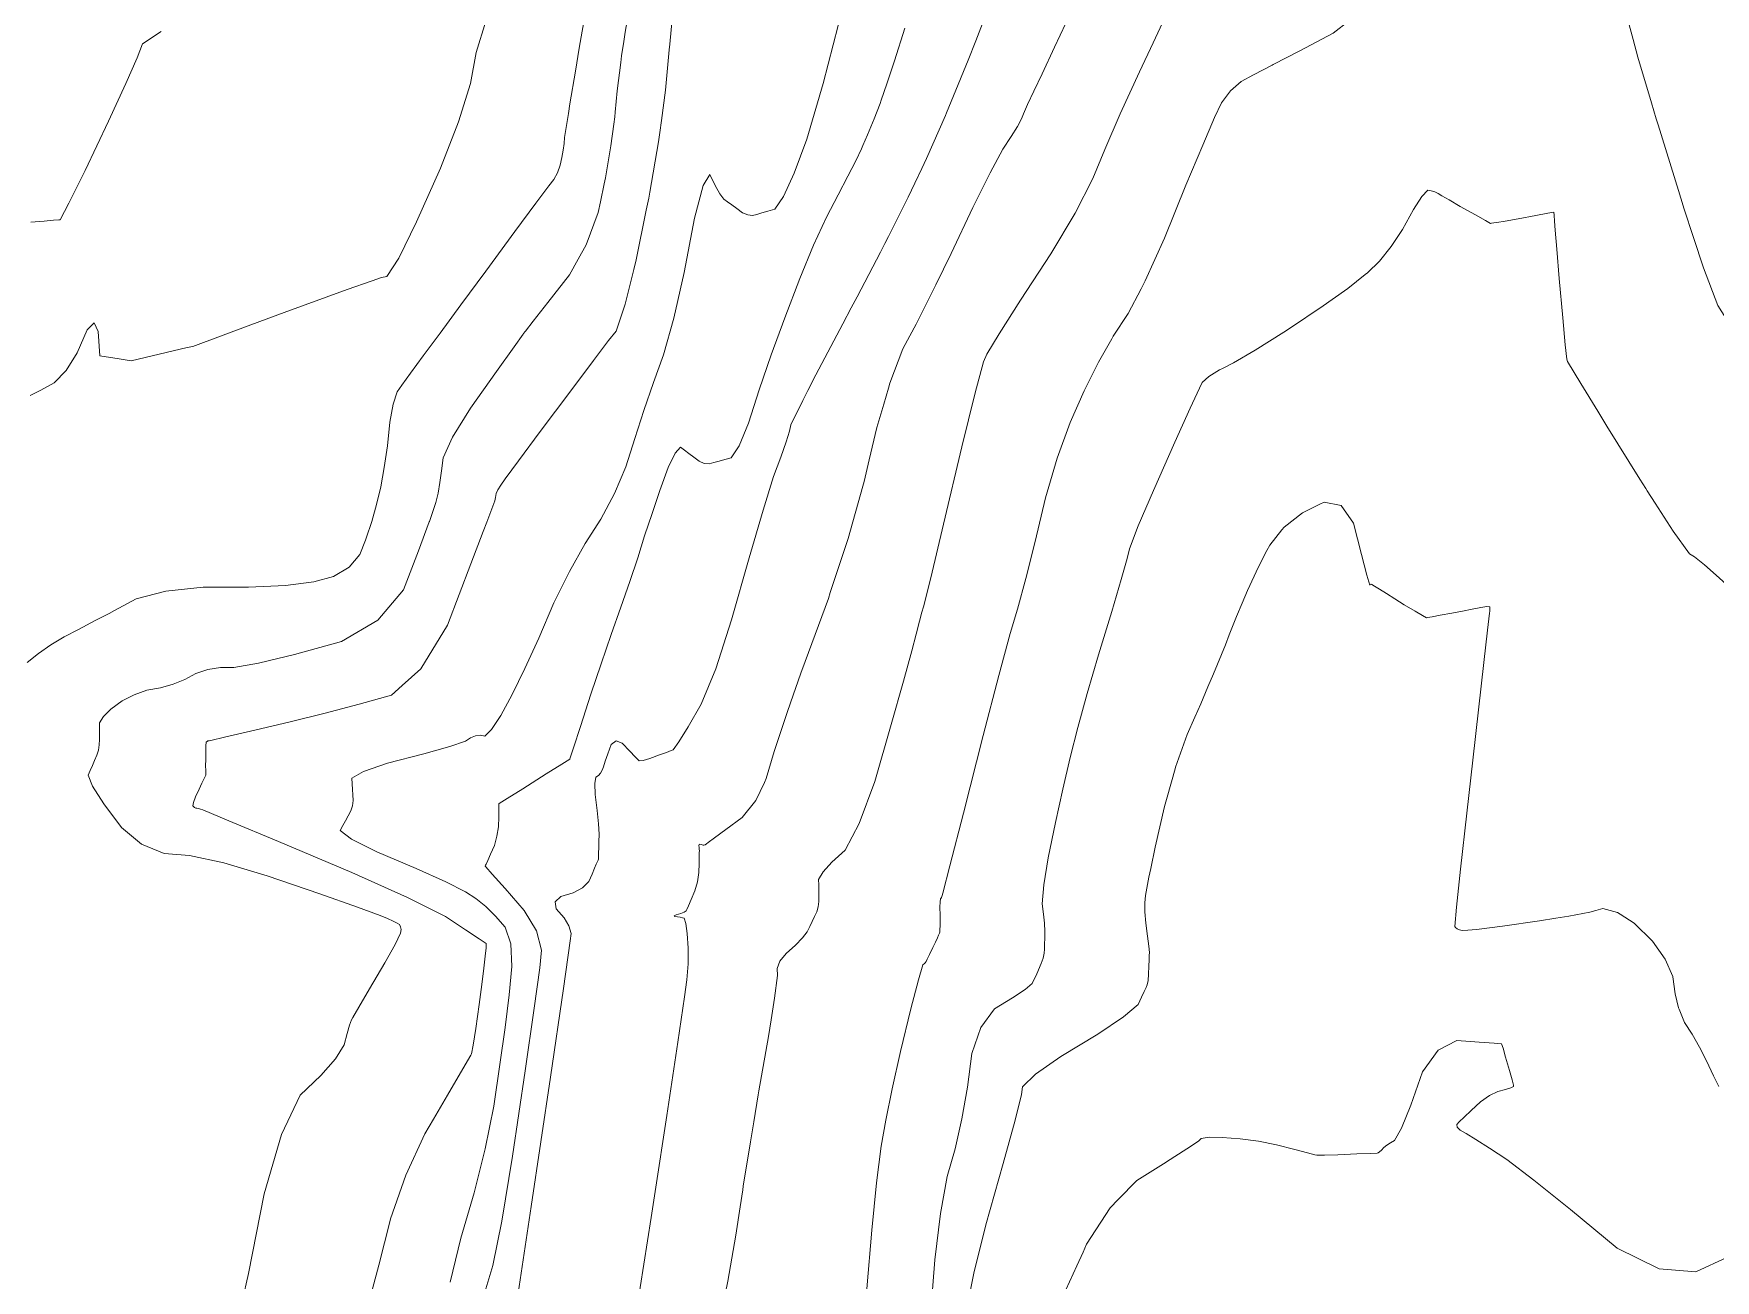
# Model space of a CAD drawing. Header units: inches. Extents: x 1337389 to 1347141, y 407035 to 414577.
# Drawn here: x 1337965 to 1338532, y 408118 to 408538 of the extents above; entities that cross this region are included whole.
import ezdxf

# ---------------------------------------------------------------- set-up
doc = ezdxf.new("R2010")
doc.units = ezdxf.units.IN
doc.header["$MEASUREMENT"] = 0
doc.layers.add('Topo', color=7, linetype='Continuous', lineweight=15, true_color=0x459900)

msp = doc.modelspace()

# ---------------------------------------------------------------- linework, layer by layer
at = {"layer": 'Topo'}
for p, q in [((1338163.415, 408530.392, 1090), (1338164.118, 408535.1759, 1090)), ((1338179.457, 408532.364, 1085), (1338179.015, 408527.5248, 1085)), ((1338176.821, 408508.5839, 1085), (1338176.2648, 408504.52, 1085)), ((1338519.1659, 408484.999, 1055), (1338512.321, 408507.125, 1055)), ((1338262.1058, 408487.5231, 1070), (1338264.4401, 408492.426, 1070)), ((1338156.263, 408481.247, 1090), (1338157.5028, 408487.2919, 1090)), ((1338524.273, 408469.2181, 1055), (1338521.003, 408479.1161, 1055)), ((1338237.9021, 408440.1701, 1070), (1338240.7319, 408445.485, 1070)), ((1338391.2299, 408440.626, 1050), (1338396.5991, 408444.192, 1050)), ((1338225.5281, 408416.595, 1070), (1338226.1011, 408417.7011, 1070)), ((1338226.1011, 408417.7011, 1070), (1338228.802, 408422.918, 1070)), ((1338253.2218, 408418.4929, 1065), (1338251.6491, 408413.088, 1065)), ((1338508.6559, 408383.8961, 1050), (1338511.3229, 408379.762, 1050)), ((1338237.758, 408362.1909, 1065), (1338233.6599, 408349.708, 1065)), ((1338223.782, 408322.4949, 1065), (1338220.2399, 408312.4879, 1065)), ((1338207.9, 408171.485, 1060), (1338209.418, 408180.5582, 1060)), ((1338316.617, 408122.9519, 1040), (1338318.731, 408127.578, 1040))]:
    msp.add_line(p, q, dxfattribs=at)
for points, elevation in [([(1338079.4529, 408454.6629), (1338082.5338, 408455.7371), (1338084.409, 408456.055), (1338088.3458, 408462.3), (1338094.3469, 408474.471), (1338102.411, 408492.568), (1338108.4529, 408508.1108), (1338112.4711, 408521.099), (1338114.465, 408531.5331), (1338117.7328, 408542.044), (1338122.273, 408552.6303), (1338128.085, 408563.2939), (1338132.12, 408572.3521), (1338134.3792, 408579.806), (1338134.8601, 408585.655), (1338135.069, 408588.0001)], 1100), ([(1338149.1621, 408533.012), (1338151.305, 408545.6662), (1338153.8609, 408559.8752), (1338155.521, 408567.9079), (1338156.2849, 408569.765), (1338157.0939, 408571.4041), (1338157.948, 408572.8251), (1338158.8479, 408574.028), (1338159.9099, 408579.6959), (1338160.35, 408583.3438)], 1095), ([(1338426.088, 408559.7881), (1338424.5341, 408557.6919), (1338413.9289, 408546.5059), (1338402.9847, 408537.981), (1338391.702, 408532.115), (1338382.7669, 408527.4629), (1338382.411, 408527.2771)], 1055), ([(1338342.3371, 408534.7149), (1338345.5392, 408541.5079), (1338353.198, 408553.79), (1338356.0819, 408556.881)], 1060), ([(1338164.118, 408535.1759), (1338164.5919, 408538.399), (1338166.4551, 408549.4011), (1338167.1381, 408552.3831)], 1090), ([(1338181.1531, 408549.8141), (1338180.675, 408545.2512), (1338179.637, 408534.3369), (1338179.457, 408532.364)], 1085), ([(1338282.598, 408535.4552), (1338287.9009, 408549.0918)], 1070), ([(1338105.6572, 408117.4348), (1338109.321, 408132.237), (1338113.803, 408147.476), (1338117.483, 408162.3019), (1338120.3631, 408176.717), (1338122.4408, 408190.72), (1338124.1559, 408203.2289), (1338125.5081, 408214.244), (1338126.4971, 408223.765), (1338126.0701, 408231.3532), (1338124.226, 408237.0068), (1338120.966, 408240.7273), (1338117.6579, 408243.955), (1338114.3009, 408246.6901), (1338110.8959, 408248.9319), (1338104.2131, 408252.283), (1338094.2541, 408256.743), (1338081.0179, 408262.312), (1338072.4879, 408266.574), (1338068.6651, 408269.5299), (1338069.5481, 408271.1791), (1338070.4311, 408272.8321), (1338071.315, 408274.488), (1338072.198, 408276.1491), (1338072.7518, 408277.8739), (1338072.9759, 408279.6659), (1338072.8689, 408281.522), (1338072.7611, 408283.3831), (1338072.6521, 408285.2491), (1338072.54, 408287.1189), (1338076.5309, 408289.4228), (1338084.6257, 408292.162), (1338096.8241, 408295.336), (1338105.548, 408297.8263), (1338110.7999, 408299.633), (1338112.5791, 408300.757), (1338114.2589, 408301.4171), (1338115.8389, 408301.6132), (1338117.321, 408301.3451), (1338119.604, 408303.5512), (1338122.689, 408308.229), (1338126.5759, 408315.381), (1338130.8601, 408324.0881), (1338135.5421, 408334.3502), (1338140.6221, 408346.1679), (1338145.8, 408356.778), (1338151.0761, 408366.1792), (1338156.4501, 408374.3729), (1338161.0282, 408382.9918), (1338164.8111, 408392.0381), (1338167.797, 408401.5088), (1338170.914, 408410.945), (1338174.1619, 408420.3441), (1338177.5408, 408429.7081), (1338180.9569, 408442.0612), (1338184.4108, 408457.405), (1338187.9019, 408475.7388), (1338190.8049, 408486.7369), (1338193.1201, 408490.399), (1338194.8481, 408486.7238), (1338196.4181, 408483.9711), (1338197.8289, 408482.1379), (1338199.0811, 408481.2272), (1338200.5499, 408480.1621), (1338202.2339, 408478.9451), (1338204.135, 408477.574), (1338205.8801, 408476.7949), (1338207.4692, 408476.607), (1338208.9007, 408477.01), (1338210.622, 408477.4972), (1338212.631, 408478.069), (1338214.9269, 408478.7249), (1338217.8841, 408482.986), (1338221.5, 408490.8518), (1338225.7759, 408502.3219), (1338231.2719, 408521.0901), (1338237.9888, 408547.157)], 1080), ([(1338314.8869, 408545.4081), (1338309.185, 408533.3299), (1338304.9451, 408524.3452), (1338302.1692, 408518.4551), (1338300.0878, 408513.9651), (1338298.7029, 408510.8738), (1338298.0139, 408509.184), (1338296.629, 408506.636), (1338294.5481, 408503.2331), (1338291.7708, 408498.973), (1338287.4701, 408490.9861), (1338281.6461, 408479.2709), (1338274.2971, 408463.828), (1338269.138, 408453.255)], 1065), ([(1338503.9491, 408535.868), (1338502.292, 408542.099)], 1055), ([(1337964.501, 408474.416), (1337969.0179, 408474.758), (1337972.1769, 408474.9981), (1337973.9771, 408475.135), (1337974.4179, 408475.1703), (1337977.3488, 408480.7298), (1337982.7678, 408491.814), (1337990.676, 408508.4229), (1337996.5269, 408521.0581), (1338000.32, 408529.7191), (1338002.055, 408534.4049), (1338008.338, 408538.573)], 1105), ([(1338258.7549, 408539.7489), (1338255.27, 408528.7291), (1338252.6961, 408521.0031)], 1075), ([(1338146.0219, 408514.227), (1338147.8531, 408525.28), (1338149.1621, 408533.012)], 1095), ([(1338213.7003, 408205.7532), (1338214.865, 408213.0481), (1338215.8349, 408220.6889), (1338215.7121, 408223.0459), (1338216.6821, 408225.539), (1338218.7469, 408228.1701), (1338221.9059, 408230.9389), (1338224.2869, 408233.365), (1338225.8881, 408235.45), (1338226.7111, 408237.1939), (1338227.5159, 408238.891), (1338228.3028, 408240.5422), (1338229.0718, 408242.1471), (1338229.576, 408243.8579), (1338229.8151, 408245.676), (1338229.788, 408247.6009), (1338229.7659, 408249.4711), (1338229.748, 408251.288), (1338229.7329, 408253.051), (1338231.2058, 408255.5679), (1338234.165, 408258.8391), (1338238.6111, 408262.8638), (1338243.4209, 408271.9351), (1338248.594, 408286.052), (1338254.1299, 408305.2161), (1338258.2979, 408319.871), (1338261.099, 408330.0191), (1338262.5322, 408335.6582), (1338263.6652, 408340.001), (1338264.4979, 408343.048), (1338265.031, 408344.7979), (1338267.447, 408354.6598), (1338271.7461, 408372.6339), (1338277.929, 408398.7191), (1338282.43, 408416.96), (1338285.2498, 408427.3569), (1338286.3879, 408429.909), (1338290.546, 408436.8232), (1338297.7212, 408448.1009), (1338307.9161, 408463.741), (1338316.036, 408477.4118), (1338322.0801, 408489.1149), (1338326.05, 408498.849), (1338331.2829, 408510.8259), (1338337.7789, 408525.046), (1338342.3371, 408534.7149)], 1060), ([(1338275.1371, 408516.9269), (1338280.0729, 408528.96), (1338282.598, 408535.4552)], 1070), ([(1338510.072, 408514.6171), (1338505.522, 408529.9541), (1338503.9491, 408535.868)], 1055), ([(1338161.2711, 408511.433), (1338161.927, 408518.6143), (1338163.0831, 408528.136), (1338163.415, 408530.392)], 1090), ([(1338179.015, 408527.5248), (1338178.216, 408518.7761), (1338176.821, 408508.5839)], 1085), ([(1338382.411, 408527.2771), (1338376.1801, 408524.022), (1338371.9401, 408521.795), (1338368.33, 408518.6471), (1338365.3488, 408514.5779), (1338362.998, 408509.5891), (1338359.0138, 408500.338), (1338353.397, 408486.8229), (1338346.147, 408469.0459), (1338339.6481, 408454.6398), (1338338.2588, 408451.9729)], 1055), ([(1338252.6961, 408521.0031), (1338250.8319, 408515.4061), (1338250.407, 408514.3121)], 1075), ([(1338077.1561, 408367.3531), (1338077.399, 408367.9839), (1338079.2799, 408373.6151), (1338080.916, 408379.356), (1338082.3071, 408385.2061), (1338083.517, 408391.765), (1338084.5451, 408399.03), (1338085.3909, 408407.003), (1338086.4839, 408413.064), (1338087.8228, 408417.211), (1338089.4091, 408419.4451), (1338092.344, 408423.4849), (1338096.628, 408429.3291), (1338102.2601, 408436.979), (1338109.2731, 408446.509), (1338117.6661, 408457.921), (1338127.4397, 408471.2131), (1338134.5108, 408480.781), (1338138.8779, 408486.6241), (1338140.542, 408488.7409), (1338141.835, 408491.0448), (1338142.7551, 408493.5341), (1338143.304, 408496.2089), (1338143.7299, 408498.6599), (1338144.035, 408500.8871), (1338144.2178, 408502.891), (1338145.491, 408511.0221), (1338146.0219, 408514.227)], 1095), ([(1338250.407, 408514.3121), (1338248.427, 408509.2208), (1338246.1892, 408503.763), (1338244.614, 408500.165)], 1075), ([(1338272.4139, 408510.3429), (1338272.785, 408511.191), (1338275.1371, 408516.9269)], 1070), ([(1338512.321, 408507.125), (1338511.671, 408509.227), (1338510.072, 408514.6171)], 1055), ([(1338160.7869, 408507.3611), (1338161.125, 408509.831), (1338161.2711, 408511.433)], 1090), ([(1338264.4401, 408492.426), (1338266.0391, 408495.786), (1338272.4139, 408510.3429)], 1070), ([(1338157.5028, 408487.2919), (1338157.9201, 408489.3261), (1338159.79, 408500.0689), (1338160.7869, 408507.3611)], 1090), ([(1338176.2648, 408504.52), (1338175.8489, 408501.4779), (1338172.887, 408484.457)], 1085), ([(1338244.614, 408500.165), (1338244.1159, 408499.03), (1338242.2101, 408495.024), (1338239.6109, 408489.8599), (1338236.321, 408483.5369), (1338232.338, 408476.0571), (1338228.0132, 408466.676), (1338223.3449, 408455.3942), (1338218.3339, 408442.2101), (1338213.7899, 408429.703), (1338209.7118, 408417.8709), (1338206.101, 408406.716), (1338202.9729, 408399.091), (1338200.33, 408394.997), (1338198.1699, 408394.4341), (1338196.2061, 408393.9079), (1338194.439, 408393.4201), (1338192.8681, 408392.97), (1338191.2259, 408393.1247), (1338189.511, 408393.884), (1338187.725, 408395.2478), (1338186.0849, 408396.482), (1338184.5918, 408397.586), (1338183.244, 408398.5601), (1338181.41, 408396.616), (1338179.0899, 408391.7561), (1338176.2828, 408383.979), (1338173.6341, 408376.3259), (1338171.1419, 408368.799), (1338168.8089, 408361.3971), (1338166.1542, 408353.3761), (1338163.179, 408344.7392), (1338159.883, 408335.483), (1338156.5141, 408325.7071), (1338153.0737, 408315.4089), (1338149.561, 408304.5909), (1338147.2071, 408297.3571), (1338146.013, 408293.7092), (1338145.979, 408293.6451), (1338145.9464, 408293.5922), (1338143.304, 408291.9209), (1338138.0412, 408288.5981), (1338130.1489, 408283.6139), (1338124.861, 408280.2839), (1338122.179, 408278.6089), (1338122.1009, 408278.5889), (1338122.057, 408278.4431), (1338122.0469, 408278.171), (1338122.0711, 408277.7742), (1338122.059, 408276.415), (1338122.01, 408274.0949), (1338121.9259, 408270.815), (1338121.4389, 408267.6249), (1338120.5508, 408264.5269), (1338119.261, 408261.5211), (1338118.34, 408259.402), (1338117.789, 408258.1709), (1338117.607, 408257.8289), (1338117.483, 408257.5968), (1338117.416, 408257.4704), (1338117.4369, 408257.446), (1338117.4919, 408257.4191), (1338117.576, 408257.3839), (1338117.6389, 408257.356), (1338117.6926, 408257.3269), (1338119.865, 408254.859), (1338124.1679, 408249.9521), (1338130.6121, 408242.5977), (1338134.7011, 408235.7101), (1338136.436, 408229.2849), (1338135.8169, 408223.3259), (1338133.9809, 408209.7639), (1338130.9279, 408188.6001), (1338126.6591, 408159.832), (1338123.0321, 408138.003), (1338120.05, 408123.1129), (1338117.7109, 408115.1611)], 1075), ([(1338253.2501, 408469.6), (1338259.8321, 408482.7441), (1338262.1058, 408487.5231)], 1070), ([(1338148.792, 408461.8991), (1338151.4819, 408466.6939), (1338155.5159, 408477.603), (1338156.263, 408481.247)], 1090), ([(1338172.887, 408484.457), (1338172.5361, 408482.4431), (1338171.709, 408478.412)], 1085), ([(1338413.7019, 408456.703), (1338414.5411, 408457.3652), (1338418.551, 408461.2839), (1338422.462, 408466.1331), (1338426.2723, 408471.9109), (1338429.982, 408478.6199), (1338432.8389, 408483.0229), (1338434.8418, 408485.122), (1338435.9912, 408484.9159), (1338437.1479, 408484.5409), (1338438.3109, 408483.9971), (1338439.4819, 408483.2839), (1338441.9599, 408481.8491), (1338445.7449, 408479.6921), (1338450.8391, 408476.8111), (1338454.2349, 408474.892), (1338455.9339, 408473.9349), (1338456.2949, 408473.9931), (1338457.015, 408474.103), (1338458.0942, 408474.2659), (1338460.821, 408474.7441), (1338465.1951, 408475.5349), (1338471.216, 408476.64), (1338475.2318, 408477.3791), (1338477.2433, 408477.7561), (1338477.3191, 408476.758), (1338477.4641, 408474.7479), (1338477.6799, 408471.7289), (1338478.211, 408465.2921), (1338479.0589, 408455.4371), (1338480.223, 408442.165), (1338481.0709, 408433.0839), (1338481.6032, 408428.194), (1338481.819, 408427.496), (1338486.317, 408420.008), (1338492.024, 408410.729)], 1050), ([(1338521.003, 408479.1161), (1338520.7381, 408479.917), (1338519.1659, 408484.999)], 1055), ([(1338171.709, 408478.412), (1338168.277, 408461.672), (1338167.487, 408458.4679)], 1085), ([(1338250.516, 408464.2481), (1338252.059, 408467.2211), (1338253.2501, 408469.6)], 1070), ([(1338537.0618, 408439.5569), (1338535.0959, 408442.0721), (1338532.45, 408446.3399), (1338527.664, 408458.9541), (1338524.273, 408469.2181)], 1055), ([(1338240.7319, 408445.485), (1338242.7191, 408449.218), (1338250.516, 408464.2481)], 1070), ([(1338098.677, 408373.535), (1338100.8361, 408379.9481), (1338101.5939, 408383.136), (1338102.2531, 408386.709), (1338102.8139, 408390.668), (1338103.275, 408395.0119), (1338106.5119, 408402.036), (1338112.5251, 408411.738), (1338121.3131, 408424.1192), (1338127.2179, 408432.4361), (1338130.24, 408436.6869), (1338130.3771, 408436.874), (1338130.548, 408437.106), (1338130.7532, 408437.3841), (1338130.9909, 408437.7091), (1338133.5821, 408441.0189), (1338138.5239, 408447.315), (1338145.8178, 408456.598), (1338148.792, 408461.8991)], 1090), ([(1338167.487, 408458.4679), (1338164.6018, 408446.762), (1338161.512, 408437.7119), (1338159.005, 408434.5229), (1338153.9191, 408427.816), (1338146.2531, 408417.5931), (1338136.0068, 408403.8541), (1338128.6731, 408393.9851), (1338124.252, 408387.9879), (1338122.7431, 408385.863), (1338121.7119, 408384.2069), (1338121.1579, 408383.0221), (1338121.0819, 408382.306), (1338120.9899, 408381.6541), (1338120.8819, 408381.0651), (1338120.7571, 408380.5398), (1338118.024, 408373.308), (1338116.834, 408370.203)], 1085), ([(1338038.5868, 408439.8281), (1338049.8271, 408443.9931), (1338071.007, 408451.7171), (1338079.4529, 408454.6629)], 1100), ([(1338269.138, 408453.255), (1338267.92, 408450.7569), (1338263.2059, 408441.4271)], 1065), ([(1338338.2588, 408451.9729), (1338333.9021, 408443.606), (1338328.907, 408435.943), (1338328.424, 408435.0921)], 1055), ([(1338396.5991, 408444.192), (1338398.43, 408445.4081), (1338407.833, 408452.073), (1338413.7019, 408456.703)], 1050), ([(1337964.2498, 408416.0551), (1337967.8291, 408417.754), (1337972.3131, 408420.2541), (1337976.4061, 408424.476), (1337980.109, 408430.4231), (1337983.4231, 408438.092), (1337985.7899, 408440.4701), (1337987.2112, 408437.555), (1337987.686, 408429.3471), (1337994.1991, 408428.3249)], 1100), ([(1338228.802, 408422.918), (1338231.8129, 408428.734), (1338237.9021, 408440.1701)], 1070), ([(1338263.2059, 408441.4271), (1338262.5129, 408440.0561), (1338260.403, 408436.0929)], 1065), ([(1338365.673, 408425.154), (1338369.441, 408426.9949), (1338376.6659, 408431.2321), (1338386.329, 408437.3699), (1338391.2299, 408440.626)], 1050), ([(1338017.1389, 408432.1291), (1338018.994, 408432.567), (1338038.5868, 408439.8281)], 1100), ([(1338328.424, 408435.0921), (1338323.9921, 408427.28), (1338319.1549, 408417.6159), (1338314.3979, 408406.952), (1338310.0648, 408394.9377), (1338306.154, 408381.575), (1338302.6671, 408366.8628), (1338299.518, 408354.3449), (1338296.7061, 408344.022), (1338294.2311, 408335.894), (1338290.3628, 408321.7439), (1338285.1011, 408301.5729), (1338278.445, 408275.3821), (1338273.932, 408257.6572), (1338271.561, 408248.3997), (1338271.3328, 408247.6099), (1338271.1199, 408247.0279), (1338270.9219, 408246.6541), (1338270.738, 408246.4881), (1338270.623, 408245.4972), (1338270.577, 408243.681), (1338270.5979, 408241.0399), (1338270.605, 408238.9389), (1338270.5961, 408237.3781), (1338270.5732, 408236.3569), (1338270.557, 408235.6691), (1338270.5484, 408235.3019), (1338270.4069, 408234.9587), (1338270.1262, 408234.32), (1338269.7039, 408233.371), (1338269.0511, 408231.9627), (1338268.168, 408230.0969), (1338267.053, 408227.7698), (1338266.2989, 408226.1959), (1338265.9049, 408225.3719), (1338265.8708, 408225.2999), (1338265.6771, 408225.1028), (1338265.3243, 408224.7791), (1338264.811, 408224.3289), (1338263.306, 408219.23), (1338260.81, 408209.4812), (1338257.3219, 408195.0833), (1338254.4891, 408182.5858), (1338252.311, 408171.9911), (1338250.7881, 408163.2959), (1338249.223, 408150.9372), (1338247.6151, 408134.913), (1338245.9661, 408115.224)], 1055), ([(1338260.403, 408436.0929), (1338258.0779, 408431.7252), (1338253.6949, 408420.118), (1338253.2218, 408418.4929)], 1065), ([(1337994.1991, 408428.3249), (1337998.2799, 408427.6849), (1338017.1389, 408432.1291)], 1100), ([(1338267.3321, 408106.1929), (1338268.8421, 408124.915), (1338270.7343, 408140.5231), (1338273.0087, 408153.0172), (1338275.666, 408162.3959), (1338277.9381, 408172.428), (1338279.8239, 408183.1141), (1338281.3261, 408194.4529), (1338284.3578, 408203.2378), (1338288.9211, 408209.47), (1338295.015, 408213.1478), (1338299.264, 408216.0039), (1338301.6682, 408218.0371), (1338302.227, 408219.2481), (1338302.9161, 408220.766), (1338303.734, 408222.5911), (1338304.683, 408224.7231), (1338305.332, 408226.5959), (1338305.6819, 408228.2099), (1338305.7329, 408229.564), (1338305.7851, 408231.2421), (1338305.8369, 408233.244), (1338305.8901, 408235.5679), (1338305.7669, 408238.2851), (1338305.469, 408241.3929), (1338304.9951, 408244.8929), (1338305.4971, 408251.1911), (1338306.976, 408260.2859), (1338309.4301, 408272.1801), (1338311.9181, 408283.4599), (1338314.4389, 408294.1261), (1338316.9941, 408304.1789), (1338320.169, 408315.7169), (1338323.9639, 408328.7391), (1338328.3809, 408343.2462), (1338331.5887, 408354.0309), (1338333.589, 408361.0919), (1338334.38, 408364.4309), (1338337.3269, 408372.082), (1338342.43, 408384.0431), (1338349.6891, 408400.3159), (1338354.852, 408411.8019), (1338357.92, 408418.499), (1338358.8931, 408420.4099), (1338361.1379, 408422.4621), (1338364.6541, 408424.657), (1338365.673, 408425.154)], 1050), ([(1338128.5809, 408113.704), (1338132.954, 408142.9469), (1338139.4161, 408186.4789), (1338143.806, 408216.3), (1338146.1261, 408232.4091), (1338146.3751, 408234.8061), (1338145.671, 408237.3971), (1338144.0141, 408240.182), (1338141.404, 408243.1612), (1338141.0471, 408245.5502), (1338142.945, 408247.3501), (1338147.0971, 408248.561), (1338150.229, 408250.218), (1338152.3411, 408252.3231), (1338153.4339, 408254.8739), (1338154.2789, 408256.8469), (1338154.877, 408258.2401), (1338155.2258, 408259.0549), (1338155.4589, 408259.5982), (1338155.5772, 408259.869), (1338155.5871, 408260.2361), (1338155.6061, 408260.9689), (1338155.634, 408262.0691), (1338155.6749, 408263.6601), (1338155.7269, 408265.7421), (1338155.7902, 408268.3139), (1338155.614, 408271.818), (1338155.198, 408276.251), (1338154.5431, 408281.6148), (1338154.396, 408285.3761), (1338154.7571, 408287.532), (1338155.628, 408288.0841), (1338156.3379, 408288.85), (1338156.886, 408289.8287), (1338157.2731, 408291.0211), (1338157.906, 408292.869), (1338158.785, 408295.372), (1338159.9099, 408298.531), (1338161.515, 408299.7372), (1338163.5983, 408298.9891), (1338166.162, 408296.287), (1338167.975, 408294.3801), (1338169.037, 408293.2669), (1338169.3499, 408292.95), (1338170.6389, 408293.13), (1338172.905, 408293.8069), (1338176.1479, 408294.9808), (1338178.541, 408295.8531), (1338180.083, 408296.423), (1338180.7739, 408296.69), (1338182.6911, 408299.381), (1338185.8339, 408304.496), (1338190.2029, 408312.0351), (1338195.071, 408324.0211), (1338200.4391, 408340.454), (1338206.3061, 408361.334), (1338211.0212, 408377.435), (1338214.5821, 408388.757), (1338216.99, 408395.301), (1338218.7631, 408400.375), (1338219.901, 408403.9801), (1338220.403, 408406.1151), (1338224.374, 408414.3661), (1338225.5281, 408416.595)], 1070), ([(1338251.6491, 408413.088), (1338249.364, 408405.2329), (1338246.795, 408394.3299)], 1065), ([(1338492.024, 408410.729), (1338495.0978, 408405.7311), (1338506.198, 408387.8301)], 1050), ([(1338246.795, 408394.3299), (1338245.0839, 408387.071), (1338244.627, 408385.4652)], 1065), ([(1338244.627, 408385.4652), (1338239.6291, 408367.8901), (1338237.758, 408362.1909)], 1065), ([(1338506.198, 408387.8301), (1338508.16, 408384.6651), (1338508.6559, 408383.8961)], 1050), ([(1338398.4221, 408379.387), (1338392.5791, 408376.5342), (1338386.4829, 408371.7268), (1338385.6899, 408370.7479)], 1045), ([(1338448.304, 408235.9592), (1338446.4158, 408235.808), (1338445.4311, 408236.128), (1338444.6851, 408236.469), (1338444.1789, 408236.8318), (1338443.9141, 408237.2171), (1338444.444, 408243.7629), (1338445.7698, 408256.4711), (1338447.8919, 408275.3411), (1338449.919, 408293.2402), (1338451.85, 408310.1699), (1338453.686, 408326.1289), (1338454.9309, 408336.9801), (1338455.5861, 408342.7239), (1338455.651, 408343.359), (1338455.6831, 408343.9241), (1338455.6831, 408344.4181), (1338455.651, 408344.8401), (1338454.6571, 408344.9192), (1338452.7029, 408344.6533), (1338449.788, 408344.0451), (1338446.526, 408343.3989), (1338442.9152, 408342.716), (1338438.9571, 408341.9963), (1338436.222, 408341.4999), (1338434.7091, 408341.2291), (1338434.4189, 408341.1812), (1338433.0171, 408341.8901), (1338430.503, 408343.3532), (1338426.877, 408345.5729), (1338423.666, 408347.5529), (1338420.8709, 408349.2942), (1338418.4909, 408350.7961), (1338416.8462, 408351.8339), (1338415.9328, 408352.4071), (1338415.7551, 408352.5159), (1338415.584, 408352.5021), (1338415.4221, 408352.3661), (1338415.269, 408352.108), (1338414.28, 408355.468), (1338412.4581, 408362.4468), (1338409.7999, 408373.0461), (1338405.6011, 408378.9261), (1338399.8611, 408380.0891), (1338398.4221, 408379.387)], 1045), ([(1338511.3229, 408379.762), (1338517.4239, 408370.303), (1338522.888, 408362.6472), (1338524.5519, 408361.695), (1338527.9061, 408359.0111), (1338532.9491, 408354.5941), (1338539.6832, 408348.4449), (1338544.2131, 408340.3909), (1338546.5411, 408330.4311), (1338546.667, 408318.5659), (1338548.6971, 408305.0619), (1338552.6311, 408289.919), (1338558.471, 408273.1369), (1338562.5171, 408260.7419), (1338564.7711, 408252.7339), (1338565.2309, 408249.1141), (1338565.8491, 408246.208), (1338566.6251, 408244.0169), (1338567.5579, 408242.5411), (1338568.5981, 408234.8639), (1338569.645, 408222.1929)], 1050), ([(1338044.45, 408326.648), (1338053.262, 408328.7718), (1338069.1159, 408333.1401), (1338081.3628, 408340.413), (1338090.0051, 408350.592), (1338095.0421, 408363.6759), (1338098.6519, 408373.4612), (1338098.677, 408373.535)], 1090), ([(1337990.8369, 408342.6461), (1337992.702, 408343.6349), (1337999.996, 408347.537), (1338009.9469, 408350.135), (1338022.5539, 408351.4298), (1338037.8172, 408351.4209), (1338050.2221, 408352.0299), (1338059.7699, 408353.256), (1338066.4589, 408355.0989), (1338071.6271, 408358.1681), (1338075.2741, 408362.4632), (1338077.1561, 408367.3531)], 1095), ([(1338116.834, 408370.203), (1338112.6841, 408359.3679), (1338104.7371, 408338.7211), (1338095.8191, 408323.959), (1338089.5749, 408318.3539)], 1085), ([(1338385.6899, 408370.7479), (1338381.5731, 408365.6679), (1338380.637, 408363.83)], 1045), ([(1338380.637, 408363.83), (1338377.8499, 408358.357), (1338374.1251, 408350.322), (1338372.3059, 408346.049)], 1045), ([(1338233.6599, 408349.708), (1338232.9969, 408347.6899), (1338225.1889, 408326.471), (1338223.782, 408322.4949)], 1065), ([(1338372.3059, 408346.049), (1338370.3979, 408341.564), (1338367.973, 408335.3989)], 1045), ([(1337963.316, 408326.0701), (1337967.0751, 408329.1321), (1337971.2001, 408332.0101), (1337975.6911, 408334.707), (1337980.5489, 408337.2198), (1337986.2191, 408340.1969), (1337990.8369, 408342.6461)], 1095), ([(1338367.973, 408335.3989), (1338366.6691, 408332.0819), (1338362.6591, 408322.2961), (1338360.787, 408317.895)], 1045), ([(1338033.5759, 408101.488), (1338037.746, 408120.3841), (1338043.0259, 408147.1619), (1338048.854, 408167.189), (1338055.2269, 408180.466), (1338062.1482, 408186.9919), (1338067.0853, 408192.6129), (1338070.037, 408197.3279), (1338071.0049, 408201.139), (1338071.8101, 408203.954), (1338072.4529, 408205.7731), (1338072.934, 408206.597), (1338074.961, 408210.0628), (1338078.534, 408216.1711), (1338083.6529, 408224.9219), (1338087.126, 408231.1701), (1338088.952, 408234.9159), (1338089.131, 408236.1591), (1338089.011, 408237.1459), (1338088.5909, 408237.8771), (1338087.8711, 408238.35), (1338086.5469, 408239.0211), (1338084.6179, 408239.8899), (1338082.085, 408240.956), (1338074.4892, 408243.716), (1338061.8291, 408248.171), (1338044.1061, 408254.3209), (1338029.4669, 408258.646), (1338017.913, 408261.1451), (1338009.4442, 408261.8199), (1338001.8068, 408264.941), (1337995.0028, 408270.5092), (1337989.032, 408278.525), (1337985.292, 408284.409), (1337983.7829, 408288.1632), (1337984.5068, 408289.7851), (1337985.2428, 408291.443), (1337985.9909, 408293.137), (1337986.752, 408294.8681), (1337987.2687, 408296.617), (1337987.5431, 408298.3859), (1337987.574, 408300.1731), (1337987.6019, 408301.9972), (1337987.6272, 408303.859), (1337987.649, 408305.7579), (1337988.926, 408307.9391), (1337991.4581, 408310.4031), (1337995.2451, 408313.1489), (1337999.2819, 408315.2608), (1338003.5699, 408316.7399), (1338008.1081, 408317.5859), (1338012.3761, 408318.814), (1338016.374, 408320.425), (1338020.1017, 408322.4191), (1338024.0961, 408323.7471), (1338028.3562, 408324.4098), (1338032.882, 408324.407), (1338041.185, 408325.8608), (1338044.45, 408326.648)], 1090), ([(1338089.5749, 408318.3539), (1338085.9311, 408315.082), (1338075.0721, 408312.0909), (1338063.544, 408309.0829), (1338051.346, 408306.0601), (1338038.4782, 408303.0212), (1338029.72, 408300.9621), (1338025.0729, 408299.8818), (1338024.5372, 408299.7819), (1338024.1219, 408299.6739), (1338023.8291, 408299.558), (1338023.6582, 408299.434), (1338023.5431, 408299.3219), (1338023.4848, 408299.2241), (1338023.484, 408299.1381), (1338023.4671, 408298.1388), (1338023.4351, 408296.2273), (1338023.3859, 408293.4028), (1338023.368, 408291.2589), (1338023.3821, 408289.7958), (1338023.426, 408289.0141), (1338023.4529, 408288.486), (1338023.4546, 408288.2003), (1338023.3211, 408287.952), (1338023.0769, 408287.496), (1338022.7159, 408286.821), (1338022.0821, 408285.49), (1338021.1751, 408283.5011), (1338019.9949, 408280.8541), (1338019.298, 408278.9681), (1338019.084, 408277.844), (1338019.355, 408277.4821), (1338019.663, 408277.2301), (1338020.0079, 408277.088), (1338020.392, 408277.0582), (1338020.914, 408276.9449), (1338021.577, 408276.749), (1338022.3791, 408276.4711), (1338031.1509, 408272.819), (1338047.8941, 408265.7951), (1338072.608, 408255.3967), (1338091.3459, 408246.9751), (1338104.1101, 408240.529), (1338110.899, 408236.059), (1338115.4499, 408233.0499), (1338117.7641, 408231.5021), (1338117.8399, 408231.4151), (1338117.749, 408229.992), (1338117.4909, 408227.2331), (1338117.066, 408223.1382), (1338116.393, 408217.7081), (1338115.4718, 408210.942), (1338114.304, 408202.8412), (1338113.441, 408197.2969), (1338112.8841, 408194.3109), (1338112.6321, 408193.8811), (1338109.929, 408189.248), (1338104.7721, 408180.4099), (1338100.0379, 408172.2971)], 1085), ([(1338360.787, 408317.895), (1338358.368, 408312.2062), (1338356.392, 408307.7151)], 1045), ([(1338220.2399, 408312.4879), (1338219.1061, 408309.2838), (1338214.7479, 408296.128), (1338212.115, 408287.0039), (1338211.4791, 408285.687)], 1065), ([(1338356.392, 408307.7151), (1338353.7961, 408301.8131), (1338349.9211, 408290.878)], 1045), ([(1338349.9211, 408290.878), (1338349.7139, 408290.2921), (1338347.0113, 408280.768)], 1045), ([(1338211.4791, 408285.687), (1338208.5351, 408279.589), (1338204.0099, 408273.884), (1338198.5391, 408269.8891), (1338194.709, 408267.0769), (1338192.52, 408265.449), (1338191.9711, 408265.0061), (1338191.5068, 408264.7219), (1338191.1271, 408264.5981), (1338190.8319, 408264.6349), (1338190.5039, 408264.7009), (1338190.1451, 408264.798), (1338189.7521, 408264.925), (1338189.5151, 408264.806), (1338189.4338, 408264.4418), (1338189.5086, 408263.8332), (1338189.5539, 408263.2479), (1338189.5701, 408262.686), (1338189.557, 408262.149), (1338189.522, 408260.745), (1338189.4659, 408258.4761), (1338189.3881, 408255.3401), (1338188.916, 408252.2691), (1338188.051, 408249.2628), (1338186.7919, 408246.321), (1338185.8921, 408244.2179), (1338185.3509, 408242.9541), (1338185.169, 408242.53), (1338184.5097, 408242.09), (1338183.3741, 408241.6352), (1338181.7611, 408241.1641), (1338181.036, 408240.816), (1338181.201, 408240.5891), (1338182.254, 408240.4831), (1338183.15, 408240.348), (1338183.89, 408240.182), (1338184.4731, 408239.985), (1338184.981, 408238.2011), (1338185.416, 408234.8291), (1338185.7758, 408229.8701), (1338185.76, 408224.666), (1338185.3681, 408219.2169), (1338184.6001, 408213.525), (1338182.3401, 408198.303), (1338178.5869, 408173.5509), (1338174.673, 408147.9681)], 1065), ([(1338347.0113, 408280.768), (1338346.1251, 408277.645), (1338343.026, 408263.871), (1338341.5131, 408256.7949)], 1045), ([(1338341.5131, 408256.7949), (1338340.8892, 408253.876), (1338339.7131, 408247.6591), (1338339.4979, 408245.2199), (1338339.5551, 408242.1151), (1338339.884, 408238.3429), (1338340.4849, 408233.905), (1338340.8781, 408230.616), (1338341.0629, 408228.4781), (1338341.04, 408227.4901), (1338340.9921, 408225.9358), (1338340.9169, 408223.816), (1338340.8159, 408221.129), (1338340.6202, 408219.051), (1338340.331, 408217.5801), (1338339.9471, 408216.7181), (1338339.31, 408215.318), (1338338.4201, 408213.3798), (1338337.2769, 408210.9041), (1338332.3609, 408206.7459), (1338323.6721, 408200.906), (1338311.2109, 408193.385), (1338302.7871, 408187.4969), (1338298.402, 408183.2431), (1338298.0549, 408180.6239), (1338295.878, 408172.0069), (1338291.869, 408157.3929), (1338286.0301, 408136.7821), (1338281.9343, 408120.5299), (1338279.583, 408108.6369)], 1045), ([(1338491.413, 408242.609), (1338489.321, 408242.046), (1338482.2359, 408240.664), (1338477.941, 408239.968)], 1045), ([(1338499.593, 408241.3621), (1338498.6581, 408241.9772), (1338493.6881, 408243.2221), (1338491.413, 408242.609)], 1045), ([(1338477.941, 408239.968), (1338472.436, 408239.076), (1338459.9189, 408237.2821), (1338451.2451, 408236.1931), (1338448.304, 408235.9592)], 1045), ([(1338517.33, 408220.2599), (1338517.3179, 408220.3568), (1338514.7689, 408226.239), (1338510.4068, 408232.2241), (1338504.231, 408238.3109), (1338499.593, 408241.3621)], 1045), ([(1338519.2599, 408209.8509), (1338518.0529, 408214.5769), (1338517.33, 408220.2599)], 1045), ([(1338532.7449, 408183.283), (1338531.032, 408186.871), (1338528.6447, 408191.9239), (1338526.2239, 408196.606), (1338523.7682, 408200.9171), (1338521.278, 408204.8571), (1338519.3733, 408209.41), (1338519.2599, 408209.8509)], 1045), ([(1338209.418, 408180.5582), (1338209.6441, 408181.907), (1338212.8011, 408200.1201), (1338213.7003, 408205.7532)], 1060), ([(1338357.8209, 408165.1551), (1338358.5061, 408165.7942), (1338361.169, 408166.2223), (1338365.5628, 408166.2101), (1338371.6889, 408165.758), (1338377.8041, 408164.916), (1338383.9081, 408163.6849), (1338390.0008, 408162.0648), (1338394.2821, 408160.947), (1338396.7508, 408160.333), (1338397.408, 408160.2209), (1338399.9948, 408160.233), (1338404.5142, 408160.3689), (1338410.963, 408160.629), (1338415.377, 408160.8169), (1338417.7549, 408160.9318), (1338418.097, 408160.9749), (1338418.587, 408161.2921), (1338419.2231, 408161.8818), (1338420.007, 408162.747), (1338420.9999, 408163.5761), (1338422.2029, 408164.3679), (1338423.6171, 408165.1239), (1338425.8969, 408169.3571), (1338429.046, 408177.0681), (1338433.0609, 408188.256), (1338438.2469, 408195.522), (1338444.604, 408198.866), (1338452.1311, 408198.288), (1338457.1531, 408197.9049), (1338459.6724, 408197.7199), (1338460.1228, 408196.222), (1338461.0051, 408193.214), (1338462.3229, 408188.6979), (1338463.2049, 408185.5549), (1338463.6501, 408183.785), (1338463.659, 408183.3879), (1338462.7778, 408182.9041), (1338461.0068, 408182.3309), (1338458.346, 408181.6708), (1338455.529, 408180.269), (1338452.554, 408178.1241), (1338449.4221, 408175.2359), (1338447.0442, 408173.0119), (1338445.4211, 408171.4509), (1338444.552, 408170.5539), (1338444.6479, 408169.6021), (1338445.7081, 408168.595), (1338447.7319, 408167.5342), (1338451.0169, 408165.5351), (1338455.565, 408162.599), (1338461.3741, 408158.725), (1338470.4829, 408151.816), (1338482.892, 408141.87), (1338498.6011, 408128.8891), (1338512.646, 408121.8919), (1338525.0281, 408120.8789), (1338535.7461, 408125.8492)], 1040), ([(1338100.0379, 408172.2971), (1338097.1621, 408167.368), (1338090.77, 408153.4779), (1338085.5939, 408138.7399), (1338085.473, 408138.2621)], 1085), ([(1338204.3751, 408149.822), (1338206.765, 408164.699), (1338207.9, 408171.485)], 1060), ([(1338346.8559, 408157.965), (1338353.6551, 408162.293), (1338357.5749, 408164.926), (1338357.8209, 408165.1551)], 1040), ([(1338330.593, 408145.2759), (1338336.8461, 408151.73), (1338346.7451, 408157.8939), (1338346.8559, 408157.965)], 1040), ([(1338174.673, 408147.9681), (1338173.342, 408139.2699), (1338169.6731, 408115.6281), (1338168.7082, 408109.6411)], 1065), ([(1338203.2929, 408142.8139), (1338204.162, 408148.4948), (1338204.3751, 408149.822)], 1060), ([(1338196.4941, 408104.604), (1338199.1129, 408117.8189), (1338201.8371, 408133.2958), (1338203.2929, 408142.8139)], 1060), ([(1338318.731, 408127.578), (1338319.9419, 408130.23), (1338327.9119, 408142.5091), (1338330.593, 408145.2759)], 1040), ([(1338085.473, 408138.2621), (1338081.6342, 408123.1529), (1338079.5872, 408115.2257)], 1085), ([(1338308.1401, 408105.1873), (1338312.937, 408114.8949), (1338316.617, 408122.9519)], 1040)]:
    msp.add_lwpolyline(points, dxfattribs=dict(at, elevation=elevation))

doc.saveas('drawing.dxf')
